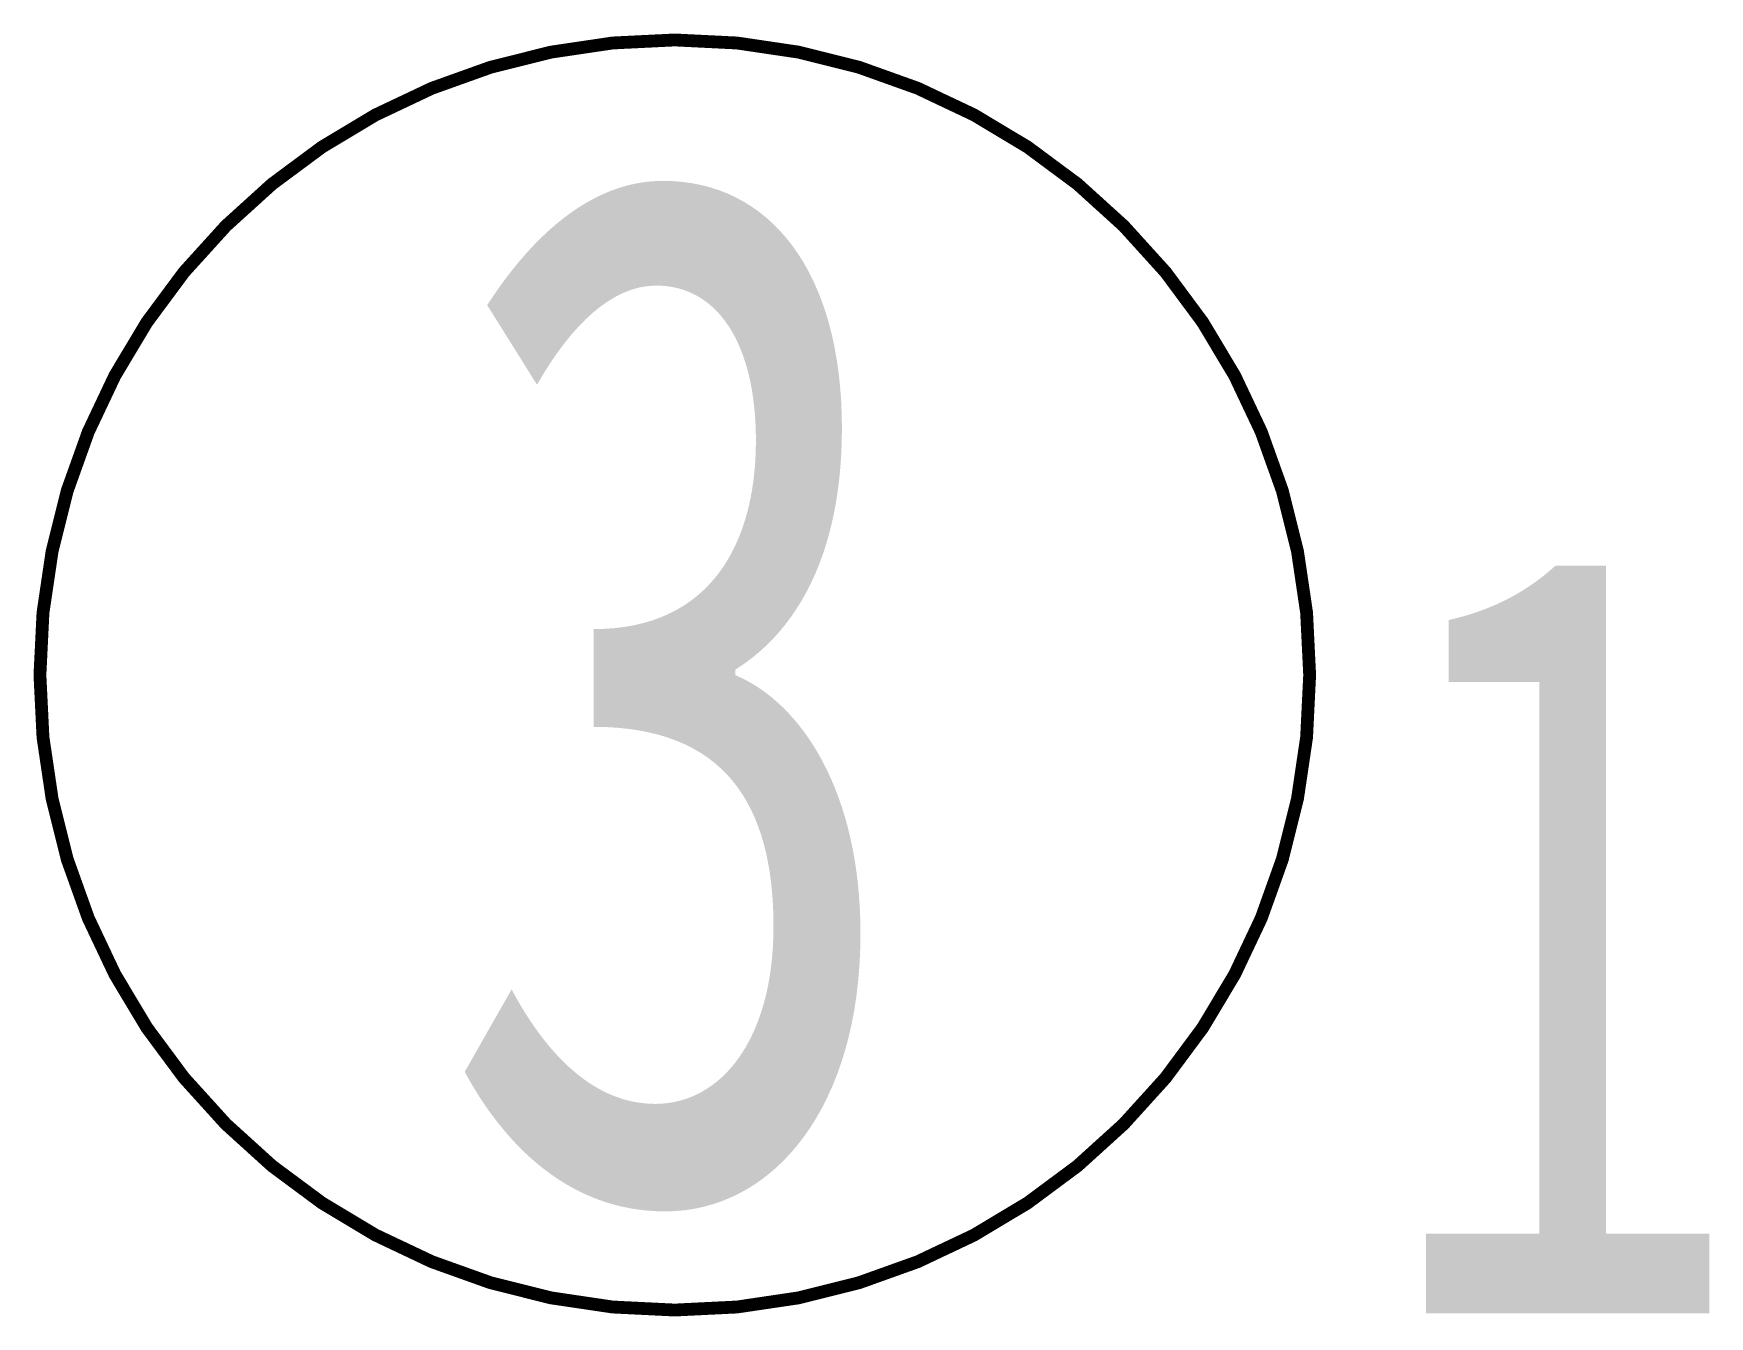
# Model space of a CAD drawing. Extents: x 4.32 to 10.85, y 1.66 to 6.66.
import ezdxf

# ---------------------------------------------------------------- set-up
doc = ezdxf.new("R2010")
doc.units = 0
doc.header["$MEASUREMENT"] = 0
doc.layers.get('0').update_dxf_attribs({"linetype": 'CONTINUOUS'})
doc.styles.add('LZ_FONTS_FS', font='hxm.ttf', dxfattribs={"width": 0.7})

msp = doc.modelspace()

# ---------------------------------------------------------------- linework, layer by layer
at = {"const_width": 0.05}
msp.add_lwpolyline([(4.3405, 4.1579, 1), (9.2905, 4.1579, 1)], format="xyb", close=True, dxfattribs=at)

# ---------------------------------------------------------------- texts
at = {"width": 1.5, "attachment_point": 1, "style": 'LZ_FONTS_FS'}
for s, insert, char_height in [('\\f宋体|b0|i0|c134|p2;3', (5.8746, 6.1327), 4), ('\\f宋体|b0|i0|c134|p2;1', (9.5578, 4.6699), 3)]:
    msp.add_mtext(s, dxfattribs=dict(at, insert=insert, char_height=char_height))

doc.saveas('drawing.dxf')
